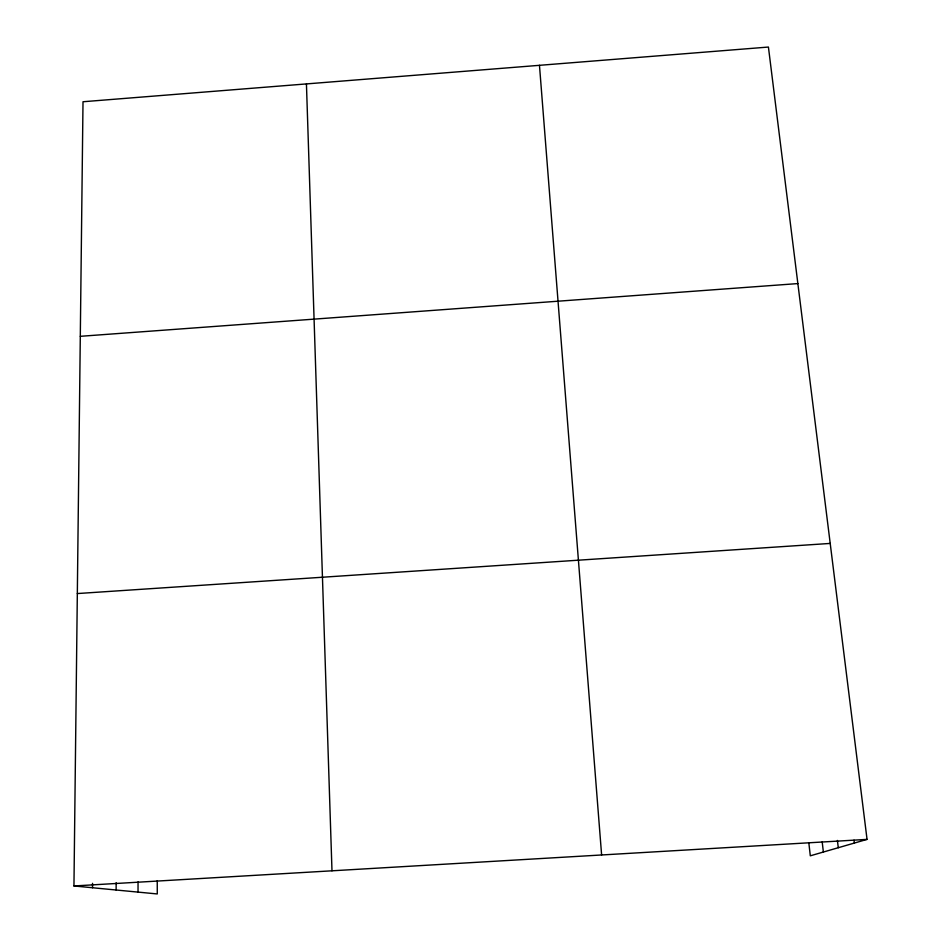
<?xml version="1.0" encoding="UTF-8"?>
<svg xmlns="http://www.w3.org/2000/svg" width="941" height="941" viewBox="0 0 941 941"><rect width="100%" height="100%" fill="white"/><g stroke="black" fill="none" stroke-linecap="round" stroke-linejoin="round"><path stroke-width="1.41" d="M138.033 892.103L138.045 881.893M116.131 890.01L116.155 882.705M92.512 887.739L92.547 883.34M157.241 880.764L157.276 893.95L73.951 885.963L83.008 101.746L768.421 47.05L867.049 839.384L810.307 855.816L808.813 842.724M80.303 336.313L797.862 283.582M77.327 593.559L830.209 543.428M73.951 885.963L867.049 839.384M854.016 840.172L854.369 843.054M837.408 840.442L838.278 847.723M822.187 841.877L823.375 852.04M539.464 65.317L601.617 854.969M306.437 83.914L331.985 870.813"/></g></svg>
